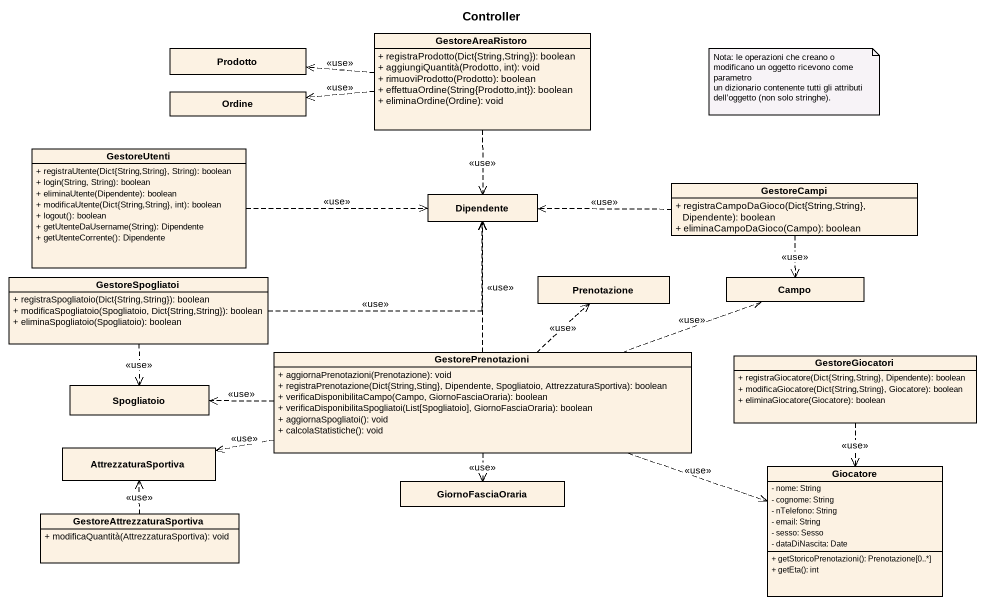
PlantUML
@startuml
title Controller
hide circle
hide empty members
skinparam classAttributeIconSize 0
class Prodotto
class GestoreAreaRistoro {
  + registraProdotto(Dict{String,String}): boolean
  + aggiungiQuantità(Prodotto, int): void
  + rimuoviProdotto(Prodotto): boolean
  + effettuaOrdine(String{Prodotto,int}): boolean
  + eliminaOrdine(Ordine): void
}
class Ordine
class GestoreUtenti {
  + registraUtente(Dict{String,String}, String): boolean
  + login(String, String): boolean
  + eliminaUtente(Dipendente): boolean
  + modificaUtente(Dict{String,String}, int): boolean
  + logout(): boolean
  + getUtenteDaUsername(String): Dipendente
  + getUtenteCorrente(): Dipendente
}
class Dipendente
class GestoreCampi {
  + registraCampoDaGioco(Dict{String,String}, Dipendente): boolean
  + eliminaCampoDaGioco(Campo): boolean
}
class GestoreSpogliatoi {
  + registraSpogliatoio(Dict{String,String}): boolean
  + modificaSpogliatoio(Spogliatoio, Dict{String,String}): boolean
  + eliminaSpogliatoio(Spogliatoio): boolean
}
class Prenotazione
class Campo
class GestorePrenotazioni {
  + aggiornaPrenotazioni(Prenotazione): void
  + registraPrenotazione(Dict{String,Sting}, Dipendente, Spogliatoio, AttrezzaturaSportiva): boolean
  + verificaDisponibilitaCampo(Campo, GiornoFasciaOraria): boolean
  + verificaDisponibilitaSpogliatoi(List[Spogliatoio], GiornoFasciaOraria): boolean
  + aggiornaSpogliatoi(): void
  + calcolaStatistiche(): void
}
class GestoreGiocatori {
  + registraGiocatore(Dict{String,String}, Dipendente): boolean
  + modificaGiocatore(Dict{String,String}, Giocatore): boolean
  + eliminaGiocatore(Giocatore): boolean
}
class Spogliatoio
class AttrezzaturaSportiva
class GiornoFasciaOraria
class Giocatore {
  - nome: String
  - cognome: String
  - nTelefono: String
  - email: String
  - sesso: Sesso
  - dataDiNascita: Date
  + getStoricoPrenotazioni(): Prenotazione[0..*]
  + getEta(): int
}
class GestoreAttrezzaturaSportiva {
  + modificaQuantità(AttrezzaturaSportiva): void
}
GestoreAreaRistoro .left.> Prodotto : <<use>>
GestoreAreaRistoro .left.> Ordine : <<use>>
GestoreAreaRistoro ..> Dipendente : <<use>>
GestoreUtenti .right.> Dipendente : <<use>>
GestoreCampi .left.> Dipendente : <<use>>
GestoreCampi ..> Campo : <<use>>
GestoreSpogliatoi .right.> Dipendente : <<use>>
GestoreSpogliatoi ..> Spogliatoio : <<use>>
GestorePrenotazioni .up.> Dipendente : <<use>>
GestorePrenotazioni .up.> Prenotazione : <<use>>
GestorePrenotazioni .right.> Campo : <<use>>
GestorePrenotazioni .left.> Spogliatoio : <<use>>
GestorePrenotazioni .left.> AttrezzaturaSportiva : <<use>>
GestorePrenotazioni ..> GiornoFasciaOraria : <<use>>
GestorePrenotazioni .right.> Giocatore : <<use>>
GestoreGiocatori ..> Giocatore : <<use>>
GestoreAttrezzaturaSportiva .up.> AttrezzaturaSportiva : <<use>>
note as N1
  Nota: le operazioni che creano o modificano un oggetto ricevono come parametro
  un dizionario contenente tutti gli attributi dell’oggetto (non solo stringhe).
end note
@enduml
